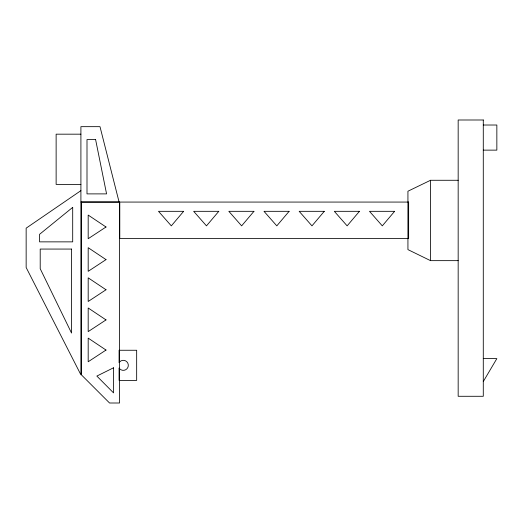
<?xml version="1.0" encoding="UTF-8"?>
<svg xmlns="http://www.w3.org/2000/svg" width="523" height="523" viewBox="0 0 523 523"><rect width="100%" height="100%" fill="white"/><g stroke="black" fill="none" stroke-linecap="round" stroke-linejoin="round"><path stroke-width="0.78" d="M483.285 381.555L496.85 358.608L483.285 358.608M80.908 190.64L26.15 228.165L26.15 267.495L80.908 374.821L80.908 126.664L99.998 126.664L119.087 202.015L80.908 202.015M458.168 180.278L430.54 180.278L407.933 191.222L407.933 249.615L430.54 260.65L458.168 260.65M483.285 125.017L496.85 125.017L496.85 150.134L483.285 150.134M80.908 134.176L56.131 134.176L56.131 184.41L80.908 184.41M430.54 180.278L430.54 260.65M119.747 361.779L119.087 362.642L119.087 350.26L136.666 350.26L136.666 380.398L119.087 380.398L119.087 368.022L119.747 368.885A5.021 5.021 0 0 0 126.847 368.885A5.021 5.021 0 0 0 126.847 361.779A5.021 5.021 0 0 0 119.747 361.779M183.625 211.325L171.309 225.864L158.508 211.325L183.625 211.325M218.791 211.325L206.474 225.864L193.673 211.325L218.791 211.325M253.949 211.325L241.639 225.864L228.832 211.325L253.949 211.325M289.114 211.325L276.804 225.864L263.997 211.325L289.114 211.325M324.28 211.325L311.97 225.864L299.163 211.325L324.28 211.325M359.445 211.325L347.135 225.864L334.328 211.325L359.445 211.325M394.61 211.325L382.3 225.864L369.493 211.325L394.61 211.325M72.697 207.376L39.565 234.324L39.565 241.861L72.697 241.861L72.697 207.376M106.019 227.002L88.184 238.71L88.184 215.071L106.019 227.002M106.019 259.624L88.184 271.332L88.184 247.693L106.019 259.624M106.019 289.768L88.184 301.477L88.184 277.831L106.019 289.768M106.019 319.906L88.184 331.615L88.184 307.975L106.019 319.906M106.019 350.05L88.184 361.759L88.184 338.113L106.019 350.05M113.537 367.787L96.853 376.07L113.537 392.884L113.537 367.787M483.285 119.996L458.168 119.996L458.168 396.284L483.285 396.284L483.285 119.996M95.598 139.569L87.001 139.569L87.001 193.889L106.574 193.889L95.598 139.569M119.551 202.068L81.372 202.068L81.372 374.821L109.555 403.004L119.551 403.004L119.551 202.068M408.64 202.068L119.787 202.068L119.787 238.553L408.64 238.553L408.64 202.068M71.546 249.066L40.206 249.066L40.206 268.711L71.546 333.073L71.546 249.066"/></g></svg>
